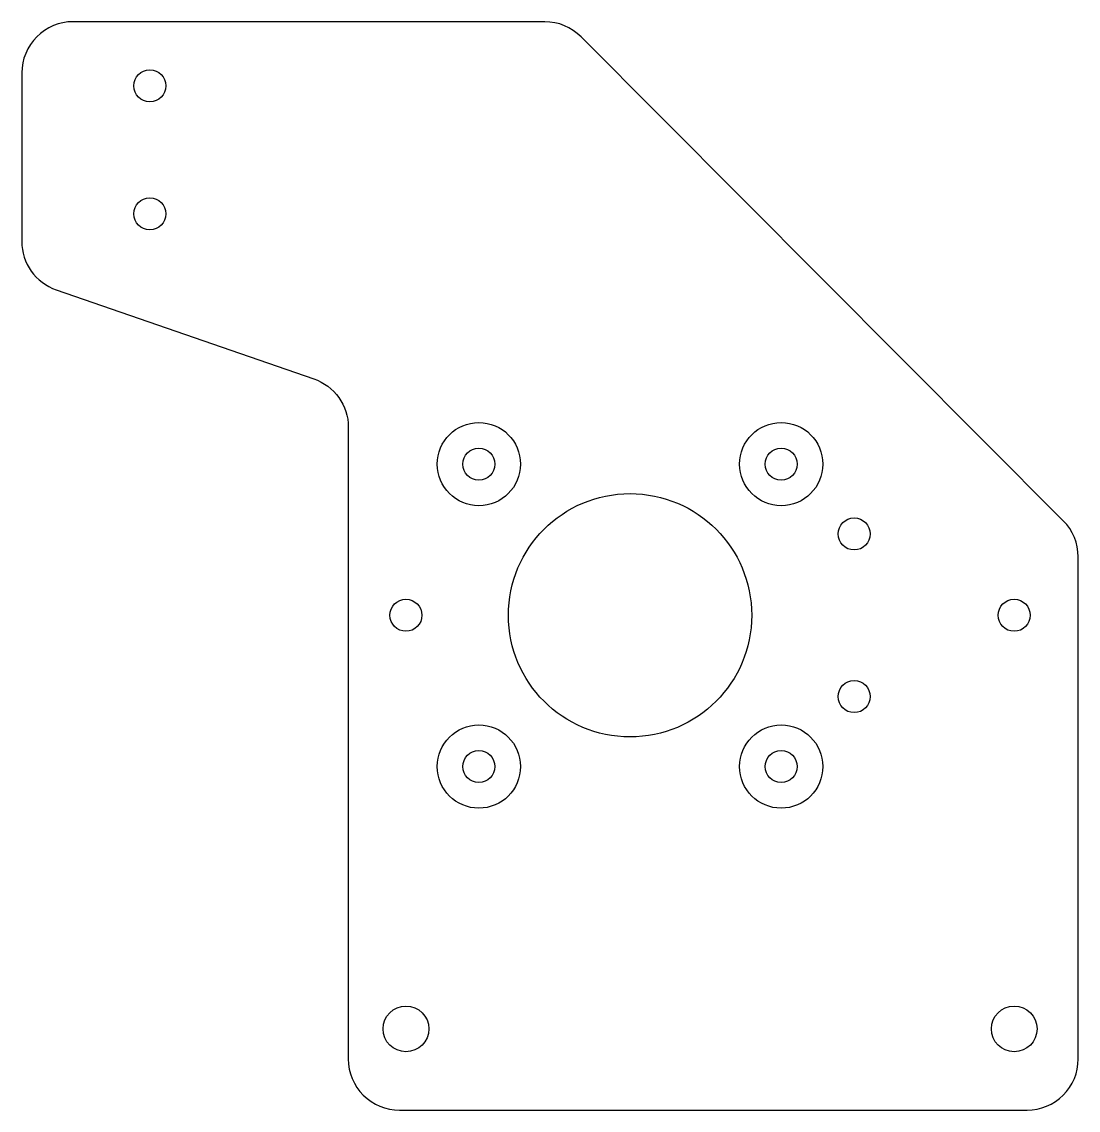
# Model space of a CAD drawing. Extents: x -13 to 152, y 35 to 205.
import ezdxf

# ---------------------------------------------------------------- set-up
doc = ezdxf.new("R2010")
doc.units = 0
doc.header["$MEASUREMENT"] = 0
doc.layers.get('0').update_dxf_attribs({"linetype": 'CONTINUOUS'})
doc.layers.add('AUX', color=2, linetype='CONTINUOUS')

msp = doc.modelspace()

# ---------------------------------------------------------------- linework, layer by layer
msp.add_lwpolyline([(69.14, 205.25), (-4.54, 205.25, 0.414214), (-12.54, 197.25), (-12.54, 170.95, 0.319767), (-7.16, 163.38), (33.07, 149.48, -0.319767), (38.46, 141.92), (38.46, 43.25, 0.414214), (46.46, 35.25), (144.46, 35.25, 0.414214), (152.46, 43.25), (152.46, 121.66, 0.198449), (150.13, 127.3), (74.8, 202.89, 0.199376)], format="xyb", close=True)
for centre, radius in [((7.46, 195.25), 2.5), ((7.46, 175.25), 2.5), ((58.85, 136.16), 2.5), ((106.07, 136.16), 2.5), ((82.46, 112.55), 19), ((117.46, 125.25), 2.5), ((47.46, 112.55), 2.5), ((142.46, 112.55), 2.5), ((117.46, 99.85), 2.5), ((58.85, 88.92), 2.5), ((106.07, 88.92), 2.5), ((47.46, 47.95), 3.57), ((142.46, 47.95), 3.57)]:
    msp.add_circle(centre, radius)
at = {"layer": 'AUX'}
for centre in [(58.85, 136.16), (106.07, 136.16), (58.85, 88.92), (106.07, 88.92)]:
    msp.add_circle(centre, 6.5, dxfattribs=at)

doc.saveas('drawing.dxf')
